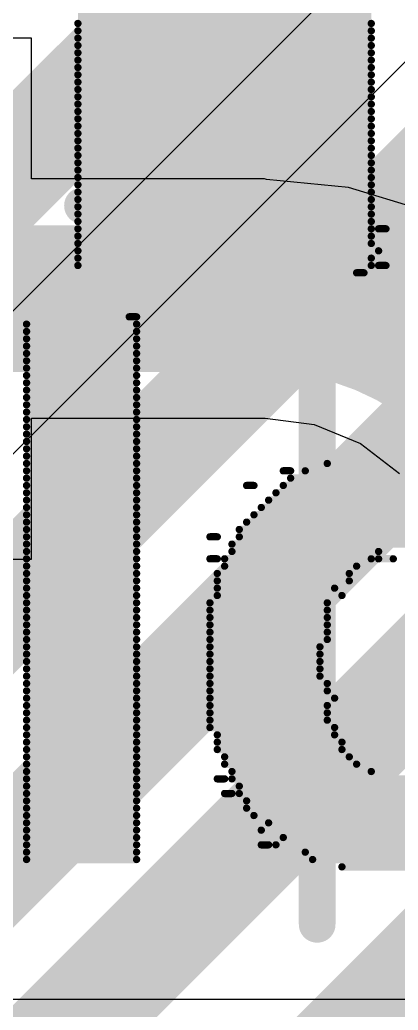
# Model space of a CAD drawing. Header units: inches. Extents: x -5 to 426, y -53 to 116.
# Drawn here: x 22.923 to 24.234, y -13.071 to -9.64 of the extents above; entities that cross this region are included whole.
import ezdxf

# ---------------------------------------------------------------- set-up
doc = ezdxf.new("R2010")
doc.units = ezdxf.units.IN
for name, color, linetype in [('Board Outline', 216, 'Continuous'), ('Bottom Layer', 5, 'Continuous'), ('Bottom Overlay', 54, 'Continuous'), ('Top Layer', 1, 'Continuous'), ('Top Overlay', 2, 'Continuous')]:
    doc.layers.add(name, color=color, linetype=linetype)

# ---------------------------------------------------------------- blocks, each defined once
blk = doc.blocks.new('38_SMD_M______23')
at = {"layer": 'Top Overlay'}
for points in [[(9.0718, -8.4094, 0.127, 0.127, 0), (9.0718, -9.2222, 0.127, 0.127, 0)], [(6.5826, -9.2222, 0.127, 0.127, 0), (9.0718, -9.2222, 0.127, 0.127, 0)]]:
    blk.add_lwpolyline(points, format="xyseb", dxfattribs=at)
for points in [[(9.0401, -8.4094, 0.0635, 0.0635, 1), (9.1036, -8.4094, 0.0635, 0.0635, 1)], [(6.5508, -9.2222, 0.0635, 0.0635, 1), (6.6143, -9.2222, 0.0635, 0.0635, 1)], [(9.0401, -9.2222, 0.0635, 0.0635, 1), (9.1036, -9.2222, 0.0635, 0.0635, 1)], [(9.0401, -9.2222, 0.0635, 0.0635, 1), (9.1036, -9.2222, 0.0635, 0.0635, 1)]]:
    blk.add_lwpolyline(points, format="xyseb", close=True, dxfattribs=at)

msp = doc.modelspace()

# ---------------------------------------------------------------- linework, layer by layer
at = {"layer": 'Board Outline'}
msp.add_lwpolyline([(49.7725, 6.3481, 0.254, 0.254, -1.144567), (-0.2979, -38.4414, 0.254, 0.254, 0)], format="xyseb", dxfattribs=at)
at = {"layer": 'Bottom Layer'}
for p, q in [((29.8821, -4.1615), (20.9794, -13.0642)), ((21.1658, -12.3823), (29.3173, -4.2308))]:
    msp.add_line(p, q, dxfattribs=at)
for points in [[(20.9186, -12.135, 0.381, 0.381, 0), (29.1589, -3.8947, 0.381, 0.381, 0)], [(21.2267, -13.3114, 0.381, 0.381, 0), (30.3345, -4.2036, 0.381, 0.381, 0)], [(20.0917, -15.3242, 0.381, 0.381, 0), (30.4822, -4.9336, 0.381, 0.381, 0)], [(19.8879, -16.3343, 0.381, 0.381, 0), (30.3798, -5.8424, 0.381, 0.381, 0)], [(19.8207, -17.4247, 0.381, 0.381, 0), (30.4082, -6.8372, 0.381, 0.381, 0)]]:
    msp.add_lwpolyline(points, format="xyseb", dxfattribs=at)
at = {"layer": 'Bottom Overlay'}
for points in [[(23.1243, -9.6278, 0.0254, 0.0254, 0), (24.1403, -9.6278, 0.0254, 0.0254, 0)], [(23.1243, -9.6532, 0.0254, 0.0254, 0), (24.1403, -9.6532, 0.0254, 0.0254, 0)], [(23.1243, -9.6786, 0.0254, 0.0254, 0), (24.1403, -9.6786, 0.0254, 0.0254, 0)], [(23.1243, -9.704, 0.0254, 0.0254, 0), (24.1403, -9.704, 0.0254, 0.0254, 0)], [(23.1243, -9.7294, 0.0254, 0.0254, 0), (24.1403, -9.7294, 0.0254, 0.0254, 0)], [(23.1243, -9.7548, 0.0254, 0.0254, 0), (24.1403, -9.7548, 0.0254, 0.0254, 0)], [(23.1243, -9.7802, 0.0254, 0.0254, 0), (24.1403, -9.7802, 0.0254, 0.0254, 0)], [(23.1243, -9.8056, 0.0254, 0.0254, 0), (24.1403, -9.8056, 0.0254, 0.0254, 0)], [(23.1243, -9.831, 0.0254, 0.0254, 0), (24.1403, -9.831, 0.0254, 0.0254, 0)], [(23.1243, -9.8564, 0.0254, 0.0254, 0), (24.1403, -9.8564, 0.0254, 0.0254, 0)], [(23.1243, -9.8818, 0.0254, 0.0254, 0), (24.1403, -9.8818, 0.0254, 0.0254, 0)], [(23.1243, -9.9072, 0.0254, 0.0254, 0), (24.1403, -9.9072, 0.0254, 0.0254, 0)], [(23.1243, -9.9326, 0.0254, 0.0254, 0), (24.1403, -9.9326, 0.0254, 0.0254, 0)], [(23.1243, -9.958, 0.0254, 0.0254, 0), (24.1403, -9.958, 0.0254, 0.0254, 0)], [(23.1243, -9.9834, 0.0254, 0.0254, 0), (24.1403, -9.9834, 0.0254, 0.0254, 0)], [(23.1243, -10.0088, 0.0254, 0.0254, 0), (24.1403, -10.0088, 0.0254, 0.0254, 0)], [(23.1243, -10.0342, 0.0254, 0.0254, 0), (24.1403, -10.0342, 0.0254, 0.0254, 0)], [(23.1243, -10.0596, 0.0254, 0.0254, 0), (24.1403, -10.0596, 0.0254, 0.0254, 0)], [(23.1243, -10.085, 0.0254, 0.0254, 0), (24.1403, -10.085, 0.0254, 0.0254, 0)], [(23.1243, -10.1104, 0.0254, 0.0254, 0), (24.1403, -10.1104, 0.0254, 0.0254, 0)], [(23.1243, -10.1358, 0.0254, 0.0254, 0), (24.1403, -10.1358, 0.0254, 0.0254, 0)], [(23.1243, -10.1612, 0.0254, 0.0254, 0), (24.1403, -10.1612, 0.0254, 0.0254, 0)], [(23.1243, -10.1866, 0.0254, 0.0254, 0), (24.1403, -10.1866, 0.0254, 0.0254, 0)], [(23.1243, -10.212, 0.0254, 0.0254, 0), (24.1403, -10.212, 0.0254, 0.0254, 0)], [(23.1243, -10.2374, 0.0254, 0.0254, 0), (24.1403, -10.2374, 0.0254, 0.0254, 0)], [(23.1243, -10.2628, 0.0254, 0.0254, 0), (24.1403, -10.2628, 0.0254, 0.0254, 0)], [(23.1243, -10.2882, 0.0254, 0.0254, 0), (24.1403, -10.2882, 0.0254, 0.0254, 0)], [(23.1243, -10.3136, 0.0254, 0.0254, 0), (24.1403, -10.3136, 0.0254, 0.0254, 0)], [(23.1243, -10.339, 0.0254, 0.0254, 0), (24.1403, -10.339, 0.0254, 0.0254, 0)], [(23.1243, -10.3644, 0.0254, 0.0254, 0), (24.1403, -10.3644, 0.0254, 0.0254, 0)], [(24.1657, -10.3644, 0.0254, 0.0254, 0), (24.1911, -10.3644, 0.0254, 0.0254, 0)], [(23.1243, -10.3898, 0.0254, 0.0254, 0), (24.1403, -10.3898, 0.0254, 0.0254, 0)], [(23.1243, -10.4152, 0.0254, 0.0254, 0), (24.1403, -10.4152, 0.0254, 0.0254, 0)], [(23.1243, -10.4406, 0.0254, 0.0254, 0), (24.1657, -10.4406, 0.0254, 0.0254, 0)], [(23.1243, -10.466, 0.0254, 0.0254, 0), (24.1403, -10.466, 0.0254, 0.0254, 0)], [(23.1243, -10.4914, 0.0254, 0.0254, 0), (24.1403, -10.4914, 0.0254, 0.0254, 0)], [(24.1657, -10.4914, 0.0254, 0.0254, 0), (24.1911, -10.4914, 0.0254, 0.0254, 0)], [(24.0895, -10.5168, 0.0254, 0.0254, 0), (24.1149, -10.5168, 0.0254, 0.0254, 0)], [(23.3021, -10.6692, 0.0254, 0.0254, 0), (23.3275, -10.6692, 0.0254, 0.0254, 0)], [(22.9465, -10.6946, 0.0254, 0.0254, 0), (23.3275, -10.6946, 0.0254, 0.0254, 0)], [(22.9465, -10.72, 0.0254, 0.0254, 0), (23.3275, -10.72, 0.0254, 0.0254, 0)], [(22.9465, -10.7454, 0.0254, 0.0254, 0), (23.3275, -10.7454, 0.0254, 0.0254, 0)], [(22.9465, -10.7708, 0.0254, 0.0254, 0), (23.3275, -10.7708, 0.0254, 0.0254, 0)], [(22.9465, -10.7962, 0.0254, 0.0254, 0), (23.3275, -10.7962, 0.0254, 0.0254, 0)], [(22.9465, -10.8216, 0.0254, 0.0254, 0), (23.3275, -10.8216, 0.0254, 0.0254, 0)], [(22.9465, -10.847, 0.0254, 0.0254, 0), (23.3275, -10.847, 0.0254, 0.0254, 0)], [(22.9465, -10.8724, 0.0254, 0.0254, 0), (23.3275, -10.8724, 0.0254, 0.0254, 0)], [(22.9465, -10.8978, 0.0254, 0.0254, 0), (23.3275, -10.8978, 0.0254, 0.0254, 0)], [(22.9465, -10.9232, 0.0254, 0.0254, 0), (23.3275, -10.9232, 0.0254, 0.0254, 0)], [(22.9465, -10.9486, 0.0254, 0.0254, 0), (23.3275, -10.9486, 0.0254, 0.0254, 0)], [(22.9465, -10.974, 0.0254, 0.0254, 0), (23.3275, -10.974, 0.0254, 0.0254, 0)], [(22.9465, -10.9994, 0.0254, 0.0254, 0), (23.3275, -10.9994, 0.0254, 0.0254, 0)], [(22.9465, -11.0248, 0.0254, 0.0254, 0), (23.3275, -11.0248, 0.0254, 0.0254, 0)], [(22.9465, -11.0502, 0.0254, 0.0254, 0), (23.3275, -11.0502, 0.0254, 0.0254, 0)], [(22.9465, -11.0756, 0.0254, 0.0254, 0), (23.3275, -11.0756, 0.0254, 0.0254, 0)], [(22.9465, -11.101, 0.0254, 0.0254, 0), (23.3275, -11.101, 0.0254, 0.0254, 0)], [(22.9465, -11.1264, 0.0254, 0.0254, 0), (23.3275, -11.1264, 0.0254, 0.0254, 0)], [(22.9465, -11.1518, 0.0254, 0.0254, 0), (23.3275, -11.1518, 0.0254, 0.0254, 0)], [(22.9465, -11.1772, 0.0254, 0.0254, 0), (23.3275, -11.1772, 0.0254, 0.0254, 0)], [(23.9879, -11.1772, 0.0254, 0.0254, 0), (24.2927, -11.1772, 0.0254, 0.0254, 0)], [(22.9465, -11.2026, 0.0254, 0.0254, 0), (23.3275, -11.2026, 0.0254, 0.0254, 0)], [(22.9465, -11.228, 0.0254, 0.0254, 0), (23.3275, -11.228, 0.0254, 0.0254, 0)], [(23.8355, -11.2026, 0.0254, 0.0254, 0), (23.8609, -11.2026, 0.0254, 0.0254, 0)], [(23.8609, -11.228, 0.0254, 0.0254, 0), (24.4197, -11.228, 0.0254, 0.0254, 0)], [(23.9117, -11.2026, 0.0254, 0.0254, 0), (24.3689, -11.2026, 0.0254, 0.0254, 0)], [(22.9465, -11.2534, 0.0254, 0.0254, 0), (23.3275, -11.2534, 0.0254, 0.0254, 0)], [(23.7085, -11.2534, 0.0254, 0.0254, 0), (23.7339, -11.2534, 0.0254, 0.0254, 0)], [(23.8355, -11.2534, 0.0254, 0.0254, 0), (24.4451, -11.2534, 0.0254, 0.0254, 0)], [(22.9465, -11.2788, 0.0254, 0.0254, 0), (23.3275, -11.2788, 0.0254, 0.0254, 0)], [(23.8101, -11.2788, 0.0254, 0.0254, 0), (24.4705, -11.2788, 0.0254, 0.0254, 0)], [(22.9465, -11.3042, 0.0254, 0.0254, 0), (23.3275, -11.3042, 0.0254, 0.0254, 0)], [(22.9465, -11.3296, 0.0254, 0.0254, 0), (23.3275, -11.3296, 0.0254, 0.0254, 0)], [(23.7593, -11.3296, 0.0254, 0.0254, 0), (24.9023, -11.3296, 0.0254, 0.0254, 0)], [(23.7847, -11.3042, 0.0254, 0.0254, 0), (24.5213, -11.3042, 0.0254, 0.0254, 0)], [(22.9465, -11.355, 0.0254, 0.0254, 0), (23.3275, -11.355, 0.0254, 0.0254, 0)], [(23.7339, -11.355, 0.0254, 0.0254, 0), (24.9023, -11.355, 0.0254, 0.0254, 0)], [(22.9465, -11.3804, 0.0254, 0.0254, 0), (23.3275, -11.3804, 0.0254, 0.0254, 0)], [(23.7085, -11.3804, 0.0254, 0.0254, 0), (24.9023, -11.3804, 0.0254, 0.0254, 0)], [(22.9465, -11.4058, 0.0254, 0.0254, 0), (23.3275, -11.4058, 0.0254, 0.0254, 0)], [(22.9465, -11.4312, 0.0254, 0.0254, 0), (23.3275, -11.4312, 0.0254, 0.0254, 0)], [(23.5815, -11.4312, 0.0254, 0.0254, 0), (23.6069, -11.4312, 0.0254, 0.0254, 0)], [(23.6831, -11.4058, 0.0254, 0.0254, 0), (24.9023, -11.4058, 0.0254, 0.0254, 0)], [(23.6831, -11.4312, 0.0254, 0.0254, 0), (24.9023, -11.4312, 0.0254, 0.0254, 0)], [(22.9465, -11.4566, 0.0254, 0.0254, 0), (23.3275, -11.4566, 0.0254, 0.0254, 0)], [(23.6577, -11.4566, 0.0254, 0.0254, 0), (24.9023, -11.4566, 0.0254, 0.0254, 0)], [(22.9465, -11.482, 0.0254, 0.0254, 0), (23.3275, -11.482, 0.0254, 0.0254, 0)], [(23.6577, -11.482, 0.0254, 0.0254, 0), (24.1657, -11.482, 0.0254, 0.0254, 0)], [(22.9465, -11.5074, 0.0254, 0.0254, 0), (23.3275, -11.5074, 0.0254, 0.0254, 0)], [(22.9465, -11.5328, 0.0254, 0.0254, 0), (23.3275, -11.5328, 0.0254, 0.0254, 0)], [(23.5815, -11.5074, 0.0254, 0.0254, 0), (23.6069, -11.5074, 0.0254, 0.0254, 0)], [(23.6323, -11.5074, 0.0254, 0.0254, 0), (24.1403, -11.5074, 0.0254, 0.0254, 0)], [(23.6323, -11.5328, 0.0254, 0.0254, 0), (24.0895, -11.5328, 0.0254, 0.0254, 0)], [(24.1657, -11.5074, 0.0254, 0.0254, 0), (24.2165, -11.5074, 0.0254, 0.0254, 0)], [(22.9465, -11.5582, 0.0254, 0.0254, 0), (23.3275, -11.5582, 0.0254, 0.0254, 0)], [(23.6069, -11.5582, 0.0254, 0.0254, 0), (24.0641, -11.5582, 0.0254, 0.0254, 0)], [(22.9465, -11.5836, 0.0254, 0.0254, 0), (23.3275, -11.5836, 0.0254, 0.0254, 0)], [(23.6069, -11.5836, 0.0254, 0.0254, 0), (24.0641, -11.5836, 0.0254, 0.0254, 0)], [(22.9465, -11.609, 0.0254, 0.0254, 0), (23.3275, -11.609, 0.0254, 0.0254, 0)], [(22.9465, -11.6344, 0.0254, 0.0254, 0), (23.3275, -11.6344, 0.0254, 0.0254, 0)], [(23.6069, -11.609, 0.0254, 0.0254, 0), (24.0133, -11.609, 0.0254, 0.0254, 0)], [(23.6069, -11.6344, 0.0254, 0.0254, 0), (24.0387, -11.6344, 0.0254, 0.0254, 0)], [(22.9465, -11.6598, 0.0254, 0.0254, 0), (23.3275, -11.6598, 0.0254, 0.0254, 0)], [(23.5815, -11.6598, 0.0254, 0.0254, 0), (23.9879, -11.6598, 0.0254, 0.0254, 0)], [(22.9465, -11.6852, 0.0254, 0.0254, 0), (23.3275, -11.6852, 0.0254, 0.0254, 0)], [(23.5815, -11.6852, 0.0254, 0.0254, 0), (23.9879, -11.6852, 0.0254, 0.0254, 0)], [(22.9465, -11.7106, 0.0254, 0.0254, 0), (23.3275, -11.7106, 0.0254, 0.0254, 0)], [(22.9465, -11.736, 0.0254, 0.0254, 0), (23.3275, -11.736, 0.0254, 0.0254, 0)], [(23.5815, -11.7106, 0.0254, 0.0254, 0), (23.9879, -11.7106, 0.0254, 0.0254, 0)], [(23.5815, -11.736, 0.0254, 0.0254, 0), (23.9879, -11.736, 0.0254, 0.0254, 0)], [(22.9465, -11.7614, 0.0254, 0.0254, 0), (23.3275, -11.7614, 0.0254, 0.0254, 0)], [(23.5815, -11.7614, 0.0254, 0.0254, 0), (23.9879, -11.7614, 0.0254, 0.0254, 0)], [(22.9465, -11.7868, 0.0254, 0.0254, 0), (23.3275, -11.7868, 0.0254, 0.0254, 0)], [(22.9465, -11.8122, 0.0254, 0.0254, 0), (23.3275, -11.8122, 0.0254, 0.0254, 0)], [(23.5815, -11.7868, 0.0254, 0.0254, 0), (23.9879, -11.7868, 0.0254, 0.0254, 0)], [(23.5815, -11.8122, 0.0254, 0.0254, 0), (23.9625, -11.8122, 0.0254, 0.0254, 0)], [(22.9465, -11.8376, 0.0254, 0.0254, 0), (23.3275, -11.8376, 0.0254, 0.0254, 0)], [(23.5815, -11.8376, 0.0254, 0.0254, 0), (23.9625, -11.8376, 0.0254, 0.0254, 0)], [(22.9465, -11.863, 0.0254, 0.0254, 0), (23.3275, -11.863, 0.0254, 0.0254, 0)], [(23.5815, -11.863, 0.0254, 0.0254, 0), (23.9625, -11.863, 0.0254, 0.0254, 0)], [(22.9465, -11.8884, 0.0254, 0.0254, 0), (23.3275, -11.8884, 0.0254, 0.0254, 0)], [(22.9465, -11.9138, 0.0254, 0.0254, 0), (23.3275, -11.9138, 0.0254, 0.0254, 0)], [(23.5815, -11.8884, 0.0254, 0.0254, 0), (23.9625, -11.8884, 0.0254, 0.0254, 0)], [(23.5815, -11.9138, 0.0254, 0.0254, 0), (23.9625, -11.9138, 0.0254, 0.0254, 0)], [(22.9465, -11.9392, 0.0254, 0.0254, 0), (23.3275, -11.9392, 0.0254, 0.0254, 0)], [(23.5815, -11.9392, 0.0254, 0.0254, 0), (23.9879, -11.9392, 0.0254, 0.0254, 0)], [(22.9465, -11.9646, 0.0254, 0.0254, 0), (23.3275, -11.9646, 0.0254, 0.0254, 0)], [(23.5815, -11.9646, 0.0254, 0.0254, 0), (23.9879, -11.9646, 0.0254, 0.0254, 0)], [(22.9465, -11.99, 0.0254, 0.0254, 0), (23.3275, -11.99, 0.0254, 0.0254, 0)], [(22.9465, -12.0154, 0.0254, 0.0254, 0), (23.3275, -12.0154, 0.0254, 0.0254, 0)], [(23.5815, -11.99, 0.0254, 0.0254, 0), (24.0133, -11.99, 0.0254, 0.0254, 0)], [(23.5815, -12.0154, 0.0254, 0.0254, 0), (23.9879, -12.0154, 0.0254, 0.0254, 0)], [(22.9465, -12.0408, 0.0254, 0.0254, 0), (23.3275, -12.0408, 0.0254, 0.0254, 0)], [(23.5815, -12.0408, 0.0254, 0.0254, 0), (23.9879, -12.0408, 0.0254, 0.0254, 0)], [(22.9465, -12.0662, 0.0254, 0.0254, 0), (23.3275, -12.0662, 0.0254, 0.0254, 0)], [(23.5815, -12.0662, 0.0254, 0.0254, 0), (23.9879, -12.0662, 0.0254, 0.0254, 0)], [(22.9465, -12.0916, 0.0254, 0.0254, 0), (23.3275, -12.0916, 0.0254, 0.0254, 0)], [(22.9465, -12.117, 0.0254, 0.0254, 0), (23.3275, -12.117, 0.0254, 0.0254, 0)], [(23.5815, -12.0916, 0.0254, 0.0254, 0), (24.0133, -12.0916, 0.0254, 0.0254, 0)], [(23.6069, -12.117, 0.0254, 0.0254, 0), (24.0133, -12.117, 0.0254, 0.0254, 0)], [(22.9465, -12.1424, 0.0254, 0.0254, 0), (23.3275, -12.1424, 0.0254, 0.0254, 0)], [(23.6069, -12.1424, 0.0254, 0.0254, 0), (24.0387, -12.1424, 0.0254, 0.0254, 0)], [(22.9465, -12.1678, 0.0254, 0.0254, 0), (23.3275, -12.1678, 0.0254, 0.0254, 0)], [(23.6069, -12.1678, 0.0254, 0.0254, 0), (24.0387, -12.1678, 0.0254, 0.0254, 0)], [(22.9465, -12.1932, 0.0254, 0.0254, 0), (23.3275, -12.1932, 0.0254, 0.0254, 0)], [(22.9465, -12.2186, 0.0254, 0.0254, 0), (23.3275, -12.2186, 0.0254, 0.0254, 0)], [(23.6323, -12.1932, 0.0254, 0.0254, 0), (24.0641, -12.1932, 0.0254, 0.0254, 0)], [(23.6323, -12.2186, 0.0254, 0.0254, 0), (24.0895, -12.2186, 0.0254, 0.0254, 0)], [(22.9465, -12.244, 0.0254, 0.0254, 0), (23.3275, -12.244, 0.0254, 0.0254, 0)], [(23.6577, -12.244, 0.0254, 0.0254, 0), (24.1403, -12.244, 0.0254, 0.0254, 0)], [(22.9465, -12.2694, 0.0254, 0.0254, 0), (23.3275, -12.2694, 0.0254, 0.0254, 0)], [(23.6069, -12.2694, 0.0254, 0.0254, 0), (23.6323, -12.2694, 0.0254, 0.0254, 0)], [(23.6577, -12.2694, 0.0254, 0.0254, 0), (24.9023, -12.2694, 0.0254, 0.0254, 0)], [(22.9465, -12.2948, 0.0254, 0.0254, 0), (23.3275, -12.2948, 0.0254, 0.0254, 0)], [(22.9465, -12.3202, 0.0254, 0.0254, 0), (23.3275, -12.3202, 0.0254, 0.0254, 0)], [(23.6323, -12.3202, 0.0254, 0.0254, 0), (23.6577, -12.3202, 0.0254, 0.0254, 0)], [(23.6831, -12.2948, 0.0254, 0.0254, 0), (24.9023, -12.2948, 0.0254, 0.0254, 0)], [(23.6831, -12.3202, 0.0254, 0.0254, 0), (24.9023, -12.3202, 0.0254, 0.0254, 0)], [(22.9465, -12.3456, 0.0254, 0.0254, 0), (23.3275, -12.3456, 0.0254, 0.0254, 0)], [(23.7085, -12.3456, 0.0254, 0.0254, 0), (24.9023, -12.3456, 0.0254, 0.0254, 0)], [(22.9465, -12.371, 0.0254, 0.0254, 0), (23.3275, -12.371, 0.0254, 0.0254, 0)], [(23.7085, -12.371, 0.0254, 0.0254, 0), (24.9023, -12.371, 0.0254, 0.0254, 0)], [(22.9465, -12.3964, 0.0254, 0.0254, 0), (23.3275, -12.3964, 0.0254, 0.0254, 0)], [(22.9465, -12.4218, 0.0254, 0.0254, 0), (23.3275, -12.4218, 0.0254, 0.0254, 0)], [(23.7339, -12.3964, 0.0254, 0.0254, 0), (24.9023, -12.3964, 0.0254, 0.0254, 0)], [(23.7847, -12.4218, 0.0254, 0.0254, 0), (24.9023, -12.4218, 0.0254, 0.0254, 0)], [(22.9465, -12.4472, 0.0254, 0.0254, 0), (23.3275, -12.4472, 0.0254, 0.0254, 0)], [(23.7593, -12.4472, 0.0254, 0.0254, 0), (24.4959, -12.4472, 0.0254, 0.0254, 0)], [(22.9465, -12.4726, 0.0254, 0.0254, 0), (23.3275, -12.4726, 0.0254, 0.0254, 0)], [(22.9465, -12.498, 0.0254, 0.0254, 0), (23.3275, -12.498, 0.0254, 0.0254, 0)], [(23.7593, -12.498, 0.0254, 0.0254, 0), (23.7847, -12.498, 0.0254, 0.0254, 0)], [(23.8101, -12.498, 0.0254, 0.0254, 0), (24.4197, -12.498, 0.0254, 0.0254, 0)], [(23.8355, -12.4726, 0.0254, 0.0254, 0), (24.4705, -12.4726, 0.0254, 0.0254, 0)], [(22.9465, -12.5234, 0.0254, 0.0254, 0), (23.3275, -12.5234, 0.0254, 0.0254, 0)], [(23.9117, -12.5234, 0.0254, 0.0254, 0), (24.3943, -12.5234, 0.0254, 0.0254, 0)], [(22.9465, -12.5488, 0.0254, 0.0254, 0), (23.3275, -12.5488, 0.0254, 0.0254, 0)], [(23.9371, -12.5488, 0.0254, 0.0254, 0), (24.3435, -12.5488, 0.0254, 0.0254, 0)], [(24.0387, -12.5742, 0.0254, 0.0254, 0), (24.2673, -12.5742, 0.0254, 0.0254, 0)]]:
    msp.add_lwpolyline(points, format="xyseb", dxfattribs=at)
for points in [[(23.1179, -9.6532, 0.0127, 0.0127, 1), (23.1306, -9.6532, 0.0127, 0.0127, 1)], [(23.1179, -9.6786, 0.0127, 0.0127, 1), (23.1306, -9.6786, 0.0127, 0.0127, 1)], [(24.1339, -9.6532, 0.0127, 0.0127, 1), (24.1466, -9.6532, 0.0127, 0.0127, 1)], [(24.1339, -9.6786, 0.0127, 0.0127, 1), (24.1466, -9.6786, 0.0127, 0.0127, 1)], [(23.1179, -9.704, 0.0127, 0.0127, 1), (23.1306, -9.704, 0.0127, 0.0127, 1)], [(24.1339, -9.704, 0.0127, 0.0127, 1), (24.1466, -9.704, 0.0127, 0.0127, 1)], [(23.1179, -9.7294, 0.0127, 0.0127, 1), (23.1306, -9.7294, 0.0127, 0.0127, 1)], [(24.1339, -9.7294, 0.0127, 0.0127, 1), (24.1466, -9.7294, 0.0127, 0.0127, 1)], [(23.1179, -9.7548, 0.0127, 0.0127, 1), (23.1306, -9.7548, 0.0127, 0.0127, 1)], [(23.1179, -9.7802, 0.0127, 0.0127, 1), (23.1306, -9.7802, 0.0127, 0.0127, 1)], [(24.1339, -9.7548, 0.0127, 0.0127, 1), (24.1466, -9.7548, 0.0127, 0.0127, 1)], [(24.1339, -9.7802, 0.0127, 0.0127, 1), (24.1466, -9.7802, 0.0127, 0.0127, 1)], [(23.1179, -9.8056, 0.0127, 0.0127, 1), (23.1306, -9.8056, 0.0127, 0.0127, 1)], [(24.1339, -9.8056, 0.0127, 0.0127, 1), (24.1466, -9.8056, 0.0127, 0.0127, 1)], [(23.1179, -9.831, 0.0127, 0.0127, 1), (23.1306, -9.831, 0.0127, 0.0127, 1)], [(23.1179, -9.8564, 0.0127, 0.0127, 1), (23.1306, -9.8564, 0.0127, 0.0127, 1)], [(24.1339, -9.831, 0.0127, 0.0127, 1), (24.1466, -9.831, 0.0127, 0.0127, 1)], [(24.1339, -9.8564, 0.0127, 0.0127, 1), (24.1466, -9.8564, 0.0127, 0.0127, 1)], [(23.1179, -9.8818, 0.0127, 0.0127, 1), (23.1306, -9.8818, 0.0127, 0.0127, 1)], [(24.1339, -9.8818, 0.0127, 0.0127, 1), (24.1466, -9.8818, 0.0127, 0.0127, 1)], [(23.1179, -9.9072, 0.0127, 0.0127, 1), (23.1306, -9.9072, 0.0127, 0.0127, 1)], [(24.1339, -9.9072, 0.0127, 0.0127, 1), (24.1466, -9.9072, 0.0127, 0.0127, 1)], [(23.1179, -9.9326, 0.0127, 0.0127, 1), (23.1306, -9.9326, 0.0127, 0.0127, 1)], [(23.1179, -9.958, 0.0127, 0.0127, 1), (23.1306, -9.958, 0.0127, 0.0127, 1)], [(24.1339, -9.9326, 0.0127, 0.0127, 1), (24.1466, -9.9326, 0.0127, 0.0127, 1)], [(24.1339, -9.958, 0.0127, 0.0127, 1), (24.1466, -9.958, 0.0127, 0.0127, 1)], [(23.1179, -9.9834, 0.0127, 0.0127, 1), (23.1306, -9.9834, 0.0127, 0.0127, 1)], [(24.1339, -9.9834, 0.0127, 0.0127, 1), (24.1466, -9.9834, 0.0127, 0.0127, 1)], [(23.1179, -10.0088, 0.0127, 0.0127, 1), (23.1306, -10.0088, 0.0127, 0.0127, 1)], [(24.1339, -10.0088, 0.0127, 0.0127, 1), (24.1466, -10.0088, 0.0127, 0.0127, 1)], [(23.1179, -10.0342, 0.0127, 0.0127, 1), (23.1306, -10.0342, 0.0127, 0.0127, 1)], [(23.1179, -10.0596, 0.0127, 0.0127, 1), (23.1306, -10.0596, 0.0127, 0.0127, 1)], [(24.1339, -10.0342, 0.0127, 0.0127, 1), (24.1466, -10.0342, 0.0127, 0.0127, 1)], [(24.1339, -10.0596, 0.0127, 0.0127, 1), (24.1466, -10.0596, 0.0127, 0.0127, 1)], [(23.1179, -10.085, 0.0127, 0.0127, 1), (23.1306, -10.085, 0.0127, 0.0127, 1)], [(24.1339, -10.085, 0.0127, 0.0127, 1), (24.1466, -10.085, 0.0127, 0.0127, 1)], [(23.1179, -10.1104, 0.0127, 0.0127, 1), (23.1306, -10.1104, 0.0127, 0.0127, 1)], [(24.1339, -10.1104, 0.0127, 0.0127, 1), (24.1466, -10.1104, 0.0127, 0.0127, 1)], [(23.1179, -10.1358, 0.0127, 0.0127, 1), (23.1306, -10.1358, 0.0127, 0.0127, 1)], [(23.1179, -10.1612, 0.0127, 0.0127, 1), (23.1306, -10.1612, 0.0127, 0.0127, 1)], [(24.1339, -10.1358, 0.0127, 0.0127, 1), (24.1466, -10.1358, 0.0127, 0.0127, 1)], [(24.1339, -10.1612, 0.0127, 0.0127, 1), (24.1466, -10.1612, 0.0127, 0.0127, 1)], [(23.1179, -10.1866, 0.0127, 0.0127, 1), (23.1306, -10.1866, 0.0127, 0.0127, 1)], [(24.1339, -10.1866, 0.0127, 0.0127, 1), (24.1466, -10.1866, 0.0127, 0.0127, 1)], [(23.1179, -10.212, 0.0127, 0.0127, 1), (23.1306, -10.212, 0.0127, 0.0127, 1)], [(24.1339, -10.212, 0.0127, 0.0127, 1), (24.1466, -10.212, 0.0127, 0.0127, 1)], [(23.1179, -10.2374, 0.0127, 0.0127, 1), (23.1306, -10.2374, 0.0127, 0.0127, 1)], [(23.1179, -10.2628, 0.0127, 0.0127, 1), (23.1306, -10.2628, 0.0127, 0.0127, 1)], [(24.1339, -10.2374, 0.0127, 0.0127, 1), (24.1466, -10.2374, 0.0127, 0.0127, 1)], [(24.1339, -10.2628, 0.0127, 0.0127, 1), (24.1466, -10.2628, 0.0127, 0.0127, 1)], [(23.1179, -10.2882, 0.0127, 0.0127, 1), (23.1306, -10.2882, 0.0127, 0.0127, 1)], [(24.1339, -10.2882, 0.0127, 0.0127, 1), (24.1466, -10.2882, 0.0127, 0.0127, 1)], [(23.1179, -10.3136, 0.0127, 0.0127, 1), (23.1306, -10.3136, 0.0127, 0.0127, 1)], [(24.1339, -10.3136, 0.0127, 0.0127, 1), (24.1466, -10.3136, 0.0127, 0.0127, 1)], [(23.1179, -10.339, 0.0127, 0.0127, 1), (23.1306, -10.339, 0.0127, 0.0127, 1)], [(23.1179, -10.3644, 0.0127, 0.0127, 1), (23.1306, -10.3644, 0.0127, 0.0127, 1)], [(24.1339, -10.339, 0.0127, 0.0127, 1), (24.1466, -10.339, 0.0127, 0.0127, 1)], [(24.1339, -10.3644, 0.0127, 0.0127, 1), (24.1466, -10.3644, 0.0127, 0.0127, 1)], [(24.1593, -10.3644, 0.0127, 0.0127, 1), (24.172, -10.3644, 0.0127, 0.0127, 1)], [(24.1847, -10.3644, 0.0127, 0.0127, 1), (24.1974, -10.3644, 0.0127, 0.0127, 1)], [(23.1179, -10.3898, 0.0127, 0.0127, 1), (23.1306, -10.3898, 0.0127, 0.0127, 1)], [(24.1339, -10.3898, 0.0127, 0.0127, 1), (24.1466, -10.3898, 0.0127, 0.0127, 1)], [(23.1179, -10.4152, 0.0127, 0.0127, 1), (23.1306, -10.4152, 0.0127, 0.0127, 1)], [(24.1339, -10.4152, 0.0127, 0.0127, 1), (24.1466, -10.4152, 0.0127, 0.0127, 1)], [(23.1179, -10.4406, 0.0127, 0.0127, 1), (23.1306, -10.4406, 0.0127, 0.0127, 1)], [(23.1179, -10.466, 0.0127, 0.0127, 1), (23.1306, -10.466, 0.0127, 0.0127, 1)], [(24.1339, -10.466, 0.0127, 0.0127, 1), (24.1466, -10.466, 0.0127, 0.0127, 1)], [(24.1593, -10.4406, 0.0127, 0.0127, 1), (24.172, -10.4406, 0.0127, 0.0127, 1)], [(23.1179, -10.4914, 0.0127, 0.0127, 1), (23.1306, -10.4914, 0.0127, 0.0127, 1)], [(24.1339, -10.4914, 0.0127, 0.0127, 1), (24.1466, -10.4914, 0.0127, 0.0127, 1)], [(24.1593, -10.4914, 0.0127, 0.0127, 1), (24.172, -10.4914, 0.0127, 0.0127, 1)], [(24.1847, -10.4914, 0.0127, 0.0127, 1), (24.1974, -10.4914, 0.0127, 0.0127, 1)], [(24.0831, -10.5168, 0.0127, 0.0127, 1), (24.0958, -10.5168, 0.0127, 0.0127, 1)], [(24.1085, -10.5168, 0.0127, 0.0127, 1), (24.1212, -10.5168, 0.0127, 0.0127, 1)], [(23.2957, -10.6692, 0.0127, 0.0127, 1), (23.3084, -10.6692, 0.0127, 0.0127, 1)], [(23.3211, -10.6692, 0.0127, 0.0127, 1), (23.3338, -10.6692, 0.0127, 0.0127, 1)], [(22.9401, -10.6946, 0.0127, 0.0127, 1), (22.9528, -10.6946, 0.0127, 0.0127, 1)], [(23.3211, -10.6946, 0.0127, 0.0127, 1), (23.3338, -10.6946, 0.0127, 0.0127, 1)], [(22.9401, -10.72, 0.0127, 0.0127, 1), (22.9528, -10.72, 0.0127, 0.0127, 1)], [(22.9401, -10.7454, 0.0127, 0.0127, 1), (22.9528, -10.7454, 0.0127, 0.0127, 1)], [(23.3211, -10.72, 0.0127, 0.0127, 1), (23.3338, -10.72, 0.0127, 0.0127, 1)], [(23.3211, -10.7454, 0.0127, 0.0127, 1), (23.3338, -10.7454, 0.0127, 0.0127, 1)], [(22.9401, -10.7708, 0.0127, 0.0127, 1), (22.9528, -10.7708, 0.0127, 0.0127, 1)], [(23.3211, -10.7708, 0.0127, 0.0127, 1), (23.3338, -10.7708, 0.0127, 0.0127, 1)], [(22.9401, -10.7962, 0.0127, 0.0127, 1), (22.9528, -10.7962, 0.0127, 0.0127, 1)], [(23.3211, -10.7962, 0.0127, 0.0127, 1), (23.3338, -10.7962, 0.0127, 0.0127, 1)], [(22.9401, -10.8216, 0.0127, 0.0127, 1), (22.9528, -10.8216, 0.0127, 0.0127, 1)], [(22.9401, -10.847, 0.0127, 0.0127, 1), (22.9528, -10.847, 0.0127, 0.0127, 1)], [(23.3211, -10.8216, 0.0127, 0.0127, 1), (23.3338, -10.8216, 0.0127, 0.0127, 1)], [(23.3211, -10.847, 0.0127, 0.0127, 1), (23.3338, -10.847, 0.0127, 0.0127, 1)], [(22.9401, -10.8724, 0.0127, 0.0127, 1), (22.9528, -10.8724, 0.0127, 0.0127, 1)], [(23.3211, -10.8724, 0.0127, 0.0127, 1), (23.3338, -10.8724, 0.0127, 0.0127, 1)], [(22.9401, -10.8978, 0.0127, 0.0127, 1), (22.9528, -10.8978, 0.0127, 0.0127, 1)], [(23.3211, -10.8978, 0.0127, 0.0127, 1), (23.3338, -10.8978, 0.0127, 0.0127, 1)], [(22.9401, -10.9232, 0.0127, 0.0127, 1), (22.9528, -10.9232, 0.0127, 0.0127, 1)], [(22.9401, -10.9486, 0.0127, 0.0127, 1), (22.9528, -10.9486, 0.0127, 0.0127, 1)], [(23.3211, -10.9232, 0.0127, 0.0127, 1), (23.3338, -10.9232, 0.0127, 0.0127, 1)], [(23.3211, -10.9486, 0.0127, 0.0127, 1), (23.3338, -10.9486, 0.0127, 0.0127, 1)], [(22.9401, -10.974, 0.0127, 0.0127, 1), (22.9528, -10.974, 0.0127, 0.0127, 1)], [(23.3211, -10.974, 0.0127, 0.0127, 1), (23.3338, -10.974, 0.0127, 0.0127, 1)], [(22.9401, -10.9994, 0.0127, 0.0127, 1), (22.9528, -10.9994, 0.0127, 0.0127, 1)], [(23.3211, -10.9994, 0.0127, 0.0127, 1), (23.3338, -10.9994, 0.0127, 0.0127, 1)], [(22.9401, -11.0248, 0.0127, 0.0127, 1), (22.9528, -11.0248, 0.0127, 0.0127, 1)], [(22.9401, -11.0502, 0.0127, 0.0127, 1), (22.9528, -11.0502, 0.0127, 0.0127, 1)], [(23.3211, -11.0248, 0.0127, 0.0127, 1), (23.3338, -11.0248, 0.0127, 0.0127, 1)], [(23.3211, -11.0502, 0.0127, 0.0127, 1), (23.3338, -11.0502, 0.0127, 0.0127, 1)], [(22.9401, -11.0756, 0.0127, 0.0127, 1), (22.9528, -11.0756, 0.0127, 0.0127, 1)], [(23.3211, -11.0756, 0.0127, 0.0127, 1), (23.3338, -11.0756, 0.0127, 0.0127, 1)], [(22.9401, -11.101, 0.0127, 0.0127, 1), (22.9528, -11.101, 0.0127, 0.0127, 1)], [(22.9401, -11.1264, 0.0127, 0.0127, 1), (22.9528, -11.1264, 0.0127, 0.0127, 1)], [(23.3211, -11.101, 0.0127, 0.0127, 1), (23.3338, -11.101, 0.0127, 0.0127, 1)], [(23.3211, -11.1264, 0.0127, 0.0127, 1), (23.3338, -11.1264, 0.0127, 0.0127, 1)], [(22.9401, -11.1518, 0.0127, 0.0127, 1), (22.9528, -11.1518, 0.0127, 0.0127, 1)], [(23.3211, -11.1518, 0.0127, 0.0127, 1), (23.3338, -11.1518, 0.0127, 0.0127, 1)], [(22.9401, -11.1772, 0.0127, 0.0127, 1), (22.9528, -11.1772, 0.0127, 0.0127, 1)], [(23.3211, -11.1772, 0.0127, 0.0127, 1), (23.3338, -11.1772, 0.0127, 0.0127, 1)], [(23.9815, -11.1772, 0.0127, 0.0127, 1), (23.9942, -11.1772, 0.0127, 0.0127, 1)], [(22.9401, -11.2026, 0.0127, 0.0127, 1), (22.9528, -11.2026, 0.0127, 0.0127, 1)], [(22.9401, -11.228, 0.0127, 0.0127, 1), (22.9528, -11.228, 0.0127, 0.0127, 1)], [(23.3211, -11.2026, 0.0127, 0.0127, 1), (23.3338, -11.2026, 0.0127, 0.0127, 1)], [(23.3211, -11.228, 0.0127, 0.0127, 1), (23.3338, -11.228, 0.0127, 0.0127, 1)], [(23.8291, -11.2026, 0.0127, 0.0127, 1), (23.8418, -11.2026, 0.0127, 0.0127, 1)], [(23.8545, -11.2026, 0.0127, 0.0127, 1), (23.8672, -11.2026, 0.0127, 0.0127, 1)], [(23.8545, -11.228, 0.0127, 0.0127, 1), (23.8672, -11.228, 0.0127, 0.0127, 1)], [(23.9053, -11.2026, 0.0127, 0.0127, 1), (23.918, -11.2026, 0.0127, 0.0127, 1)], [(22.9401, -11.2534, 0.0127, 0.0127, 1), (22.9528, -11.2534, 0.0127, 0.0127, 1)], [(23.3211, -11.2534, 0.0127, 0.0127, 1), (23.3338, -11.2534, 0.0127, 0.0127, 1)], [(23.7021, -11.2534, 0.0127, 0.0127, 1), (23.7148, -11.2534, 0.0127, 0.0127, 1)], [(23.7275, -11.2534, 0.0127, 0.0127, 1), (23.7402, -11.2534, 0.0127, 0.0127, 1)], [(23.8291, -11.2534, 0.0127, 0.0127, 1), (23.8418, -11.2534, 0.0127, 0.0127, 1)], [(22.9401, -11.2788, 0.0127, 0.0127, 1), (22.9528, -11.2788, 0.0127, 0.0127, 1)], [(23.3211, -11.2788, 0.0127, 0.0127, 1), (23.3338, -11.2788, 0.0127, 0.0127, 1)], [(23.8037, -11.2788, 0.0127, 0.0127, 1), (23.8164, -11.2788, 0.0127, 0.0127, 1)], [(22.9401, -11.3042, 0.0127, 0.0127, 1), (22.9528, -11.3042, 0.0127, 0.0127, 1)], [(22.9401, -11.3296, 0.0127, 0.0127, 1), (22.9528, -11.3296, 0.0127, 0.0127, 1)], [(23.3211, -11.3042, 0.0127, 0.0127, 1), (23.3338, -11.3042, 0.0127, 0.0127, 1)], [(23.3211, -11.3296, 0.0127, 0.0127, 1), (23.3338, -11.3296, 0.0127, 0.0127, 1)], [(23.7529, -11.3296, 0.0127, 0.0127, 1), (23.7656, -11.3296, 0.0127, 0.0127, 1)], [(23.7783, -11.3042, 0.0127, 0.0127, 1), (23.791, -11.3042, 0.0127, 0.0127, 1)], [(22.9401, -11.355, 0.0127, 0.0127, 1), (22.9528, -11.355, 0.0127, 0.0127, 1)], [(23.3211, -11.355, 0.0127, 0.0127, 1), (23.3338, -11.355, 0.0127, 0.0127, 1)], [(23.7275, -11.355, 0.0127, 0.0127, 1), (23.7402, -11.355, 0.0127, 0.0127, 1)], [(22.9401, -11.3804, 0.0127, 0.0127, 1), (22.9528, -11.3804, 0.0127, 0.0127, 1)], [(23.3211, -11.3804, 0.0127, 0.0127, 1), (23.3338, -11.3804, 0.0127, 0.0127, 1)], [(23.7021, -11.3804, 0.0127, 0.0127, 1), (23.7148, -11.3804, 0.0127, 0.0127, 1)], [(22.9401, -11.4058, 0.0127, 0.0127, 1), (22.9528, -11.4058, 0.0127, 0.0127, 1)], [(22.9401, -11.4312, 0.0127, 0.0127, 1), (22.9528, -11.4312, 0.0127, 0.0127, 1)], [(23.3211, -11.4058, 0.0127, 0.0127, 1), (23.3338, -11.4058, 0.0127, 0.0127, 1)], [(23.3211, -11.4312, 0.0127, 0.0127, 1), (23.3338, -11.4312, 0.0127, 0.0127, 1)], [(23.5751, -11.4312, 0.0127, 0.0127, 1), (23.5878, -11.4312, 0.0127, 0.0127, 1)], [(23.6005, -11.4312, 0.0127, 0.0127, 1), (23.6132, -11.4312, 0.0127, 0.0127, 1)], [(23.6767, -11.4058, 0.0127, 0.0127, 1), (23.6894, -11.4058, 0.0127, 0.0127, 1)], [(23.6767, -11.4312, 0.0127, 0.0127, 1), (23.6894, -11.4312, 0.0127, 0.0127, 1)], [(22.9401, -11.4566, 0.0127, 0.0127, 1), (22.9528, -11.4566, 0.0127, 0.0127, 1)], [(23.3211, -11.4566, 0.0127, 0.0127, 1), (23.3338, -11.4566, 0.0127, 0.0127, 1)], [(23.6513, -11.4566, 0.0127, 0.0127, 1), (23.664, -11.4566, 0.0127, 0.0127, 1)], [(22.9401, -11.482, 0.0127, 0.0127, 1), (22.9528, -11.482, 0.0127, 0.0127, 1)], [(23.3211, -11.482, 0.0127, 0.0127, 1), (23.3338, -11.482, 0.0127, 0.0127, 1)], [(23.6513, -11.482, 0.0127, 0.0127, 1), (23.664, -11.482, 0.0127, 0.0127, 1)], [(24.1593, -11.482, 0.0127, 0.0127, 1), (24.172, -11.482, 0.0127, 0.0127, 1)], [(22.9401, -11.5074, 0.0127, 0.0127, 1), (22.9528, -11.5074, 0.0127, 0.0127, 1)], [(22.9401, -11.5328, 0.0127, 0.0127, 1), (22.9528, -11.5328, 0.0127, 0.0127, 1)], [(23.3211, -11.5074, 0.0127, 0.0127, 1), (23.3338, -11.5074, 0.0127, 0.0127, 1)], [(23.3211, -11.5328, 0.0127, 0.0127, 1), (23.3338, -11.5328, 0.0127, 0.0127, 1)], [(23.5751, -11.5074, 0.0127, 0.0127, 1), (23.5878, -11.5074, 0.0127, 0.0127, 1)], [(23.6005, -11.5074, 0.0127, 0.0127, 1), (23.6132, -11.5074, 0.0127, 0.0127, 1)], [(23.6259, -11.5074, 0.0127, 0.0127, 1), (23.6386, -11.5074, 0.0127, 0.0127, 1)], [(23.6259, -11.5328, 0.0127, 0.0127, 1), (23.6386, -11.5328, 0.0127, 0.0127, 1)], [(24.0831, -11.5328, 0.0127, 0.0127, 1), (24.0958, -11.5328, 0.0127, 0.0127, 1)], [(24.1339, -11.5074, 0.0127, 0.0127, 1), (24.1466, -11.5074, 0.0127, 0.0127, 1)], [(24.1593, -11.5074, 0.0127, 0.0127, 1), (24.172, -11.5074, 0.0127, 0.0127, 1)], [(24.2101, -11.5074, 0.0127, 0.0127, 1), (24.2228, -11.5074, 0.0127, 0.0127, 1)], [(22.9401, -11.5582, 0.0127, 0.0127, 1), (22.9528, -11.5582, 0.0127, 0.0127, 1)], [(23.3211, -11.5582, 0.0127, 0.0127, 1), (23.3338, -11.5582, 0.0127, 0.0127, 1)], [(23.6005, -11.5582, 0.0127, 0.0127, 1), (23.6132, -11.5582, 0.0127, 0.0127, 1)], [(24.0577, -11.5582, 0.0127, 0.0127, 1), (24.0704, -11.5582, 0.0127, 0.0127, 1)], [(22.9401, -11.5836, 0.0127, 0.0127, 1), (22.9528, -11.5836, 0.0127, 0.0127, 1)], [(23.3211, -11.5836, 0.0127, 0.0127, 1), (23.3338, -11.5836, 0.0127, 0.0127, 1)], [(23.6005, -11.5836, 0.0127, 0.0127, 1), (23.6132, -11.5836, 0.0127, 0.0127, 1)], [(24.0577, -11.5836, 0.0127, 0.0127, 1), (24.0704, -11.5836, 0.0127, 0.0127, 1)], [(22.9401, -11.609, 0.0127, 0.0127, 1), (22.9528, -11.609, 0.0127, 0.0127, 1)], [(22.9401, -11.6344, 0.0127, 0.0127, 1), (22.9528, -11.6344, 0.0127, 0.0127, 1)], [(23.3211, -11.609, 0.0127, 0.0127, 1), (23.3338, -11.609, 0.0127, 0.0127, 1)], [(23.3211, -11.6344, 0.0127, 0.0127, 1), (23.3338, -11.6344, 0.0127, 0.0127, 1)], [(23.6005, -11.609, 0.0127, 0.0127, 1), (23.6132, -11.609, 0.0127, 0.0127, 1)], [(23.6005, -11.6344, 0.0127, 0.0127, 1), (23.6132, -11.6344, 0.0127, 0.0127, 1)], [(24.0069, -11.609, 0.0127, 0.0127, 1), (24.0196, -11.609, 0.0127, 0.0127, 1)], [(24.0323, -11.6344, 0.0127, 0.0127, 1), (24.045, -11.6344, 0.0127, 0.0127, 1)], [(22.9401, -11.6598, 0.0127, 0.0127, 1), (22.9528, -11.6598, 0.0127, 0.0127, 1)], [(23.3211, -11.6598, 0.0127, 0.0127, 1), (23.3338, -11.6598, 0.0127, 0.0127, 1)], [(23.5751, -11.6598, 0.0127, 0.0127, 1), (23.5878, -11.6598, 0.0127, 0.0127, 1)], [(23.9815, -11.6598, 0.0127, 0.0127, 1), (23.9942, -11.6598, 0.0127, 0.0127, 1)], [(22.9401, -11.6852, 0.0127, 0.0127, 1), (22.9528, -11.6852, 0.0127, 0.0127, 1)], [(23.3211, -11.6852, 0.0127, 0.0127, 1), (23.3338, -11.6852, 0.0127, 0.0127, 1)], [(23.5751, -11.6852, 0.0127, 0.0127, 1), (23.5878, -11.6852, 0.0127, 0.0127, 1)], [(23.9815, -11.6852, 0.0127, 0.0127, 1), (23.9942, -11.6852, 0.0127, 0.0127, 1)], [(22.9401, -11.7106, 0.0127, 0.0127, 1), (22.9528, -11.7106, 0.0127, 0.0127, 1)], [(22.9401, -11.736, 0.0127, 0.0127, 1), (22.9528, -11.736, 0.0127, 0.0127, 1)], [(23.3211, -11.7106, 0.0127, 0.0127, 1), (23.3338, -11.7106, 0.0127, 0.0127, 1)], [(23.3211, -11.736, 0.0127, 0.0127, 1), (23.3338, -11.736, 0.0127, 0.0127, 1)], [(23.5751, -11.7106, 0.0127, 0.0127, 1), (23.5878, -11.7106, 0.0127, 0.0127, 1)], [(23.5751, -11.736, 0.0127, 0.0127, 1), (23.5878, -11.736, 0.0127, 0.0127, 1)], [(23.9815, -11.7106, 0.0127, 0.0127, 1), (23.9942, -11.7106, 0.0127, 0.0127, 1)], [(23.9815, -11.736, 0.0127, 0.0127, 1), (23.9942, -11.736, 0.0127, 0.0127, 1)], [(22.9401, -11.7614, 0.0127, 0.0127, 1), (22.9528, -11.7614, 0.0127, 0.0127, 1)], [(23.3211, -11.7614, 0.0127, 0.0127, 1), (23.3338, -11.7614, 0.0127, 0.0127, 1)], [(23.5751, -11.7614, 0.0127, 0.0127, 1), (23.5878, -11.7614, 0.0127, 0.0127, 1)], [(23.9815, -11.7614, 0.0127, 0.0127, 1), (23.9942, -11.7614, 0.0127, 0.0127, 1)], [(22.9401, -11.7868, 0.0127, 0.0127, 1), (22.9528, -11.7868, 0.0127, 0.0127, 1)], [(22.9401, -11.8122, 0.0127, 0.0127, 1), (22.9528, -11.8122, 0.0127, 0.0127, 1)], [(23.3211, -11.7868, 0.0127, 0.0127, 1), (23.3338, -11.7868, 0.0127, 0.0127, 1)], [(23.3211, -11.8122, 0.0127, 0.0127, 1), (23.3338, -11.8122, 0.0127, 0.0127, 1)], [(23.5751, -11.7868, 0.0127, 0.0127, 1), (23.5878, -11.7868, 0.0127, 0.0127, 1)], [(23.5751, -11.8122, 0.0127, 0.0127, 1), (23.5878, -11.8122, 0.0127, 0.0127, 1)], [(23.9561, -11.8122, 0.0127, 0.0127, 1), (23.9688, -11.8122, 0.0127, 0.0127, 1)], [(23.9815, -11.7868, 0.0127, 0.0127, 1), (23.9942, -11.7868, 0.0127, 0.0127, 1)], [(22.9401, -11.8376, 0.0127, 0.0127, 1), (22.9528, -11.8376, 0.0127, 0.0127, 1)], [(23.3211, -11.8376, 0.0127, 0.0127, 1), (23.3338, -11.8376, 0.0127, 0.0127, 1)], [(23.5751, -11.8376, 0.0127, 0.0127, 1), (23.5878, -11.8376, 0.0127, 0.0127, 1)], [(23.9561, -11.8376, 0.0127, 0.0127, 1), (23.9688, -11.8376, 0.0127, 0.0127, 1)], [(22.9401, -11.863, 0.0127, 0.0127, 1), (22.9528, -11.863, 0.0127, 0.0127, 1)], [(23.3211, -11.863, 0.0127, 0.0127, 1), (23.3338, -11.863, 0.0127, 0.0127, 1)], [(23.5751, -11.863, 0.0127, 0.0127, 1), (23.5878, -11.863, 0.0127, 0.0127, 1)], [(23.9561, -11.863, 0.0127, 0.0127, 1), (23.9688, -11.863, 0.0127, 0.0127, 1)], [(22.9401, -11.8884, 0.0127, 0.0127, 1), (22.9528, -11.8884, 0.0127, 0.0127, 1)], [(22.9401, -11.9138, 0.0127, 0.0127, 1), (22.9528, -11.9138, 0.0127, 0.0127, 1)], [(23.3211, -11.8884, 0.0127, 0.0127, 1), (23.3338, -11.8884, 0.0127, 0.0127, 1)], [(23.3211, -11.9138, 0.0127, 0.0127, 1), (23.3338, -11.9138, 0.0127, 0.0127, 1)], [(23.5751, -11.8884, 0.0127, 0.0127, 1), (23.5878, -11.8884, 0.0127, 0.0127, 1)], [(23.5751, -11.9138, 0.0127, 0.0127, 1), (23.5878, -11.9138, 0.0127, 0.0127, 1)], [(23.9561, -11.8884, 0.0127, 0.0127, 1), (23.9688, -11.8884, 0.0127, 0.0127, 1)], [(23.9561, -11.9138, 0.0127, 0.0127, 1), (23.9688, -11.9138, 0.0127, 0.0127, 1)], [(22.9401, -11.9392, 0.0127, 0.0127, 1), (22.9528, -11.9392, 0.0127, 0.0127, 1)], [(23.3211, -11.9392, 0.0127, 0.0127, 1), (23.3338, -11.9392, 0.0127, 0.0127, 1)], [(23.5751, -11.9392, 0.0127, 0.0127, 1), (23.5878, -11.9392, 0.0127, 0.0127, 1)], [(23.9815, -11.9392, 0.0127, 0.0127, 1), (23.9942, -11.9392, 0.0127, 0.0127, 1)], [(22.9401, -11.9646, 0.0127, 0.0127, 1), (22.9528, -11.9646, 0.0127, 0.0127, 1)], [(23.3211, -11.9646, 0.0127, 0.0127, 1), (23.3338, -11.9646, 0.0127, 0.0127, 1)], [(23.5751, -11.9646, 0.0127, 0.0127, 1), (23.5878, -11.9646, 0.0127, 0.0127, 1)], [(23.9815, -11.9646, 0.0127, 0.0127, 1), (23.9942, -11.9646, 0.0127, 0.0127, 1)], [(22.9401, -11.99, 0.0127, 0.0127, 1), (22.9528, -11.99, 0.0127, 0.0127, 1)], [(22.9401, -12.0154, 0.0127, 0.0127, 1), (22.9528, -12.0154, 0.0127, 0.0127, 1)], [(23.3211, -11.99, 0.0127, 0.0127, 1), (23.3338, -11.99, 0.0127, 0.0127, 1)], [(23.3211, -12.0154, 0.0127, 0.0127, 1), (23.3338, -12.0154, 0.0127, 0.0127, 1)], [(23.5751, -11.99, 0.0127, 0.0127, 1), (23.5878, -11.99, 0.0127, 0.0127, 1)], [(23.5751, -12.0154, 0.0127, 0.0127, 1), (23.5878, -12.0154, 0.0127, 0.0127, 1)], [(23.9815, -12.0154, 0.0127, 0.0127, 1), (23.9942, -12.0154, 0.0127, 0.0127, 1)], [(24.0069, -11.99, 0.0127, 0.0127, 1), (24.0196, -11.99, 0.0127, 0.0127, 1)], [(22.9401, -12.0408, 0.0127, 0.0127, 1), (22.9528, -12.0408, 0.0127, 0.0127, 1)], [(23.3211, -12.0408, 0.0127, 0.0127, 1), (23.3338, -12.0408, 0.0127, 0.0127, 1)], [(23.5751, -12.0408, 0.0127, 0.0127, 1), (23.5878, -12.0408, 0.0127, 0.0127, 1)], [(23.9815, -12.0408, 0.0127, 0.0127, 1), (23.9942, -12.0408, 0.0127, 0.0127, 1)], [(22.9401, -12.0662, 0.0127, 0.0127, 1), (22.9528, -12.0662, 0.0127, 0.0127, 1)], [(23.3211, -12.0662, 0.0127, 0.0127, 1), (23.3338, -12.0662, 0.0127, 0.0127, 1)], [(23.5751, -12.0662, 0.0127, 0.0127, 1), (23.5878, -12.0662, 0.0127, 0.0127, 1)], [(23.9815, -12.0662, 0.0127, 0.0127, 1), (23.9942, -12.0662, 0.0127, 0.0127, 1)], [(22.9401, -12.0916, 0.0127, 0.0127, 1), (22.9528, -12.0916, 0.0127, 0.0127, 1)], [(22.9401, -12.117, 0.0127, 0.0127, 1), (22.9528, -12.117, 0.0127, 0.0127, 1)], [(23.3211, -12.0916, 0.0127, 0.0127, 1), (23.3338, -12.0916, 0.0127, 0.0127, 1)], [(23.3211, -12.117, 0.0127, 0.0127, 1), (23.3338, -12.117, 0.0127, 0.0127, 1)], [(23.5751, -12.0916, 0.0127, 0.0127, 1), (23.5878, -12.0916, 0.0127, 0.0127, 1)], [(23.6005, -12.117, 0.0127, 0.0127, 1), (23.6132, -12.117, 0.0127, 0.0127, 1)], [(24.0069, -12.0916, 0.0127, 0.0127, 1), (24.0196, -12.0916, 0.0127, 0.0127, 1)], [(24.0069, -12.117, 0.0127, 0.0127, 1), (24.0196, -12.117, 0.0127, 0.0127, 1)], [(22.9401, -12.1424, 0.0127, 0.0127, 1), (22.9528, -12.1424, 0.0127, 0.0127, 1)], [(23.3211, -12.1424, 0.0127, 0.0127, 1), (23.3338, -12.1424, 0.0127, 0.0127, 1)], [(23.6005, -12.1424, 0.0127, 0.0127, 1), (23.6132, -12.1424, 0.0127, 0.0127, 1)], [(24.0323, -12.1424, 0.0127, 0.0127, 1), (24.045, -12.1424, 0.0127, 0.0127, 1)], [(22.9401, -12.1678, 0.0127, 0.0127, 1), (22.9528, -12.1678, 0.0127, 0.0127, 1)], [(23.3211, -12.1678, 0.0127, 0.0127, 1), (23.3338, -12.1678, 0.0127, 0.0127, 1)], [(23.6005, -12.1678, 0.0127, 0.0127, 1), (23.6132, -12.1678, 0.0127, 0.0127, 1)], [(24.0323, -12.1678, 0.0127, 0.0127, 1), (24.045, -12.1678, 0.0127, 0.0127, 1)], [(22.9401, -12.1932, 0.0127, 0.0127, 1), (22.9528, -12.1932, 0.0127, 0.0127, 1)], [(22.9401, -12.2186, 0.0127, 0.0127, 1), (22.9528, -12.2186, 0.0127, 0.0127, 1)], [(23.3211, -12.1932, 0.0127, 0.0127, 1), (23.3338, -12.1932, 0.0127, 0.0127, 1)], [(23.3211, -12.2186, 0.0127, 0.0127, 1), (23.3338, -12.2186, 0.0127, 0.0127, 1)], [(23.6259, -12.1932, 0.0127, 0.0127, 1), (23.6386, -12.1932, 0.0127, 0.0127, 1)], [(23.6259, -12.2186, 0.0127, 0.0127, 1), (23.6386, -12.2186, 0.0127, 0.0127, 1)], [(24.0577, -12.1932, 0.0127, 0.0127, 1), (24.0704, -12.1932, 0.0127, 0.0127, 1)], [(24.0831, -12.2186, 0.0127, 0.0127, 1), (24.0958, -12.2186, 0.0127, 0.0127, 1)], [(22.9401, -12.244, 0.0127, 0.0127, 1), (22.9528, -12.244, 0.0127, 0.0127, 1)], [(23.3211, -12.244, 0.0127, 0.0127, 1), (23.3338, -12.244, 0.0127, 0.0127, 1)], [(23.6513, -12.244, 0.0127, 0.0127, 1), (23.664, -12.244, 0.0127, 0.0127, 1)], [(24.1339, -12.244, 0.0127, 0.0127, 1), (24.1466, -12.244, 0.0127, 0.0127, 1)], [(22.9401, -12.2694, 0.0127, 0.0127, 1), (22.9528, -12.2694, 0.0127, 0.0127, 1)], [(23.3211, -12.2694, 0.0127, 0.0127, 1), (23.3338, -12.2694, 0.0127, 0.0127, 1)], [(23.6005, -12.2694, 0.0127, 0.0127, 1), (23.6132, -12.2694, 0.0127, 0.0127, 1)], [(23.6259, -12.2694, 0.0127, 0.0127, 1), (23.6386, -12.2694, 0.0127, 0.0127, 1)], [(23.6513, -12.2694, 0.0127, 0.0127, 1), (23.664, -12.2694, 0.0127, 0.0127, 1)], [(22.9401, -12.2948, 0.0127, 0.0127, 1), (22.9528, -12.2948, 0.0127, 0.0127, 1)], [(22.9401, -12.3202, 0.0127, 0.0127, 1), (22.9528, -12.3202, 0.0127, 0.0127, 1)], [(23.3211, -12.2948, 0.0127, 0.0127, 1), (23.3338, -12.2948, 0.0127, 0.0127, 1)], [(23.3211, -12.3202, 0.0127, 0.0127, 1), (23.3338, -12.3202, 0.0127, 0.0127, 1)], [(23.6259, -12.3202, 0.0127, 0.0127, 1), (23.6386, -12.3202, 0.0127, 0.0127, 1)], [(23.6513, -12.3202, 0.0127, 0.0127, 1), (23.664, -12.3202, 0.0127, 0.0127, 1)], [(23.6767, -12.2948, 0.0127, 0.0127, 1), (23.6894, -12.2948, 0.0127, 0.0127, 1)], [(23.6767, -12.3202, 0.0127, 0.0127, 1), (23.6894, -12.3202, 0.0127, 0.0127, 1)], [(22.9401, -12.3456, 0.0127, 0.0127, 1), (22.9528, -12.3456, 0.0127, 0.0127, 1)], [(23.3211, -12.3456, 0.0127, 0.0127, 1), (23.3338, -12.3456, 0.0127, 0.0127, 1)], [(23.7021, -12.3456, 0.0127, 0.0127, 1), (23.7148, -12.3456, 0.0127, 0.0127, 1)], [(22.9401, -12.371, 0.0127, 0.0127, 1), (22.9528, -12.371, 0.0127, 0.0127, 1)], [(23.3211, -12.371, 0.0127, 0.0127, 1), (23.3338, -12.371, 0.0127, 0.0127, 1)], [(23.7021, -12.371, 0.0127, 0.0127, 1), (23.7148, -12.371, 0.0127, 0.0127, 1)], [(22.9401, -12.3964, 0.0127, 0.0127, 1), (22.9528, -12.3964, 0.0127, 0.0127, 1)], [(22.9401, -12.4218, 0.0127, 0.0127, 1), (22.9528, -12.4218, 0.0127, 0.0127, 1)], [(23.3211, -12.3964, 0.0127, 0.0127, 1), (23.3338, -12.3964, 0.0127, 0.0127, 1)], [(23.3211, -12.4218, 0.0127, 0.0127, 1), (23.3338, -12.4218, 0.0127, 0.0127, 1)], [(23.7275, -12.3964, 0.0127, 0.0127, 1), (23.7402, -12.3964, 0.0127, 0.0127, 1)], [(23.7783, -12.4218, 0.0127, 0.0127, 1), (23.791, -12.4218, 0.0127, 0.0127, 1)], [(22.9401, -12.4472, 0.0127, 0.0127, 1), (22.9528, -12.4472, 0.0127, 0.0127, 1)], [(23.3211, -12.4472, 0.0127, 0.0127, 1), (23.3338, -12.4472, 0.0127, 0.0127, 1)], [(23.7529, -12.4472, 0.0127, 0.0127, 1), (23.7656, -12.4472, 0.0127, 0.0127, 1)], [(22.9401, -12.4726, 0.0127, 0.0127, 1), (22.9528, -12.4726, 0.0127, 0.0127, 1)], [(22.9401, -12.498, 0.0127, 0.0127, 1), (22.9528, -12.498, 0.0127, 0.0127, 1)], [(23.3211, -12.4726, 0.0127, 0.0127, 1), (23.3338, -12.4726, 0.0127, 0.0127, 1)], [(23.3211, -12.498, 0.0127, 0.0127, 1), (23.3338, -12.498, 0.0127, 0.0127, 1)], [(23.7529, -12.498, 0.0127, 0.0127, 1), (23.7656, -12.498, 0.0127, 0.0127, 1)], [(23.7783, -12.498, 0.0127, 0.0127, 1), (23.791, -12.498, 0.0127, 0.0127, 1)], [(23.8037, -12.498, 0.0127, 0.0127, 1), (23.8164, -12.498, 0.0127, 0.0127, 1)], [(23.8291, -12.4726, 0.0127, 0.0127, 1), (23.8418, -12.4726, 0.0127, 0.0127, 1)], [(22.9401, -12.5234, 0.0127, 0.0127, 1), (22.9528, -12.5234, 0.0127, 0.0127, 1)], [(23.3211, -12.5234, 0.0127, 0.0127, 1), (23.3338, -12.5234, 0.0127, 0.0127, 1)], [(23.9053, -12.5234, 0.0127, 0.0127, 1), (23.918, -12.5234, 0.0127, 0.0127, 1)], [(22.9401, -12.5488, 0.0127, 0.0127, 1), (22.9528, -12.5488, 0.0127, 0.0127, 1)], [(23.3211, -12.5488, 0.0127, 0.0127, 1), (23.3338, -12.5488, 0.0127, 0.0127, 1)], [(23.9307, -12.5488, 0.0127, 0.0127, 1), (23.9434, -12.5488, 0.0127, 0.0127, 1)], [(24.0323, -12.5742, 0.0127, 0.0127, 1), (24.045, -12.5742, 0.0127, 0.0127, 1)]]:
    msp.add_lwpolyline(points, format="xyseb", close=True, dxfattribs=at)
at = {"layer": 'Top Layer'}
for p, q in [((22.9631, -9.7036), (21.8201, -9.7036)), ((22.9631, -10.1916), (22.9631, -9.7036)), ((23.77, -10.1916), (22.9631, -10.1916)), ((23.7778, -10.1932), (23.77, -10.1916)), ((24.0611, -10.2211), (23.7778, -10.1932)), ((24.3409, -10.306), (24.0611, -10.2211)), ((22.9631, -11.5084), (22.9631, -11.0204)), ((22.9631, -11.0204), (23.77, -11.0204)), ((23.77, -11.0204), (23.7729, -11.0198)), ((23.7729, -11.0198), (23.9421, -11.0421)), ((23.9421, -11.0421), (24.1025, -11.1085)), ((24.1025, -11.1085), (24.2379, -11.2124)), ((21.8201, -11.5084), (22.9631, -11.5084)), ((24.4847, -13.0336), (22.7083, -13.0336))]:
    msp.add_line(p, q, dxfattribs=at)
for points in [[(22.3607, -10.606, 0.508, 0.508, 0), (23.77, -10.606, 0.508, 0.508, 0)], [(23.77, -10.606, 0.508, 0.508, -0.198912), (24.5325, -10.9218, 0.508, 0.508, 0)]]:
    msp.add_lwpolyline(points, format="xyseb", dxfattribs=at)
msp.add_lwpolyline([(23.643, -10.606, 0.254, 0.254, 1), (23.897, -10.606, 0.254, 0.254, 1)], format="xyseb", close=True, dxfattribs=at)
msp.add_lwpolyline([(23.643, -10.606, 0.254, 0.254, 1), (23.897, -10.606, 0.254, 0.254, 1)], format="xyseb", close=True, dxfattribs=at)

# ---------------------------------------------------------------- block references
at = {"rotation": 90}
msp.add_blockref('38_SMD_M______23', (14.7307, -19.356), dxfattribs=at)

doc.saveas('drawing.dxf')
